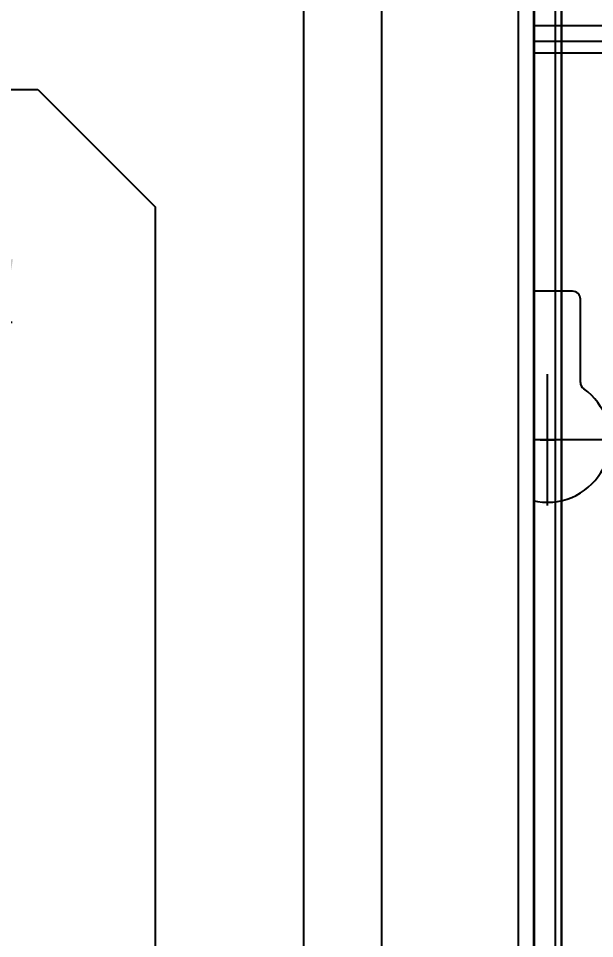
# Model space of a CAD drawing. Header units: millimetres. Extents: x 0 to 69574, y -5 to 41746.
# Drawn here: x 34305.6 to 34379.3, y 12595.6 to 12713.3 of the extents above; entities that cross this region are included whole.
import ezdxf

# ---------------------------------------------------------------- set-up
doc = ezdxf.new("R2010")
doc.units = ezdxf.units.MM
doc.set_wipeout_variables(frame=1)
doc.layers.add('! NO PLOT !', color=7, linetype='Continuous', true_color=0xff75dd, plot=False)
doc.layers.add('000-PI-Oprema', color=30, linetype='Continuous', lineweight=5)
doc.layers.add('000-PI-ORMAR', color=2, linetype='Continuous')
doc.styles.get("Standard").update_dxf_attribs({"font": 'arial.ttf'})
doc.dimstyles.new('ISO-25-lb', dxfattribs={"dimtxt": 8, "dimasz": 8, "dimexe": 1.25, "dimexo": 0.625, "dimtad": 1, "dimtxsty": 'Standard', "dimcen": 5, "dimadec": 0, "dimazin": 0, "dimtfac": 1, "dimtmove": 0, "dimatfit": 3, "dimfxl": 1, "dimarcsym": 0})

# ---------------------------------------------------------------- blocks, each defined once
blk = doc.blocks.new('*D1210')
at = {"layer": '! NO PLOT !', "color": 0, "linetype": 'Continuous', "lineweight": -2, "ltscale": 0.25, "transparency": 16777216}
for p, q in [((34353.93, 12759.47), (34302.27, 12759.47)), ((34303.52, 12751.47), (34303.52, 12682.47)), ((34280.18, 12674.47), (34304.77, 12674.47))]:
    blk.add_line(p, q, dxfattribs=at)
at = {"layer": '! NO PLOT !', "color": 0, "ltscale": 0.25, "transparency": 16777216}
for points in [[(34302.19, 12751.47), (34304.86, 12751.47), (34303.52, 12759.47)], [(34302.19, 12682.47), (34304.86, 12682.47), (34303.52, 12674.47)]]:
    blk.add_solid(points, dxfattribs=at)
at = {"layer": 'Defpoints', "color": 0, "ltscale": 0.25, "transparency": 16777216}
for p in [(34354.56, 12759.47), (34279.56, 12674.47), (34303.52, 12674.47)]:
    blk.add_point(p, dxfattribs=at)
at = {"layer": '! NO PLOT !', "color": 0, "lineweight": 25, "ltscale": 0.25, "transparency": 16777216, "insert": (34298.81, 12716.97), "char_height": 8, "attachment_point": 5, "rotation": 90}
blk.add_mtext('85', dxfattribs=at)
blk = doc.blocks.new('800mm bez ploce')
at = {"layer": '000-PI-ORMAR'}
for p, q in [((47129.52, 47274.57), (47129.52, 45290.07)), ((47126.01, 47254.07), (47126.01, 45303.07)), ((47128.73, 47254.07), (47128.73, 45303.07))]:
    blk.add_line(p, q, dxfattribs=at)
blk = doc.blocks.new('poveznica montaznih ploca 2100mm')
at = {"layer": '! NO PLOT !'}
for p, q in [((59474.64, 55744.27), (59568.44, 55744.27)), ((59474.64, 55742.27), (59474.64, 55744.27)), ((59477.54, 55740.77), (59477.54, 55744.27)), ((59472.54, 55742.17), (59474.54, 55742.17)), ((59472.54, 55742.17), (59472.54, 53847.74)), ((59474.64, 55742.27), (59477.54, 55742.27)), ((59477.54, 55742.27), (59565.54, 55742.27)), ((59473.54, 55740.77), (59477.54, 55740.77)), ((59477.54, 55740.77), (59565.54, 55740.77)), ((59477.54, 55740.77), (59477.54, 53837.74)), ((59524.74, 55710.27), (59518.34, 55710.27)), ((59517.34, 55709.27), (59517.34, 55698.61)), ((59525.74, 55698.61), (59525.74, 55709.27)), ((59492.54, 55699.86), (59492.54, 55708.68)), ((59496.95, 55704.27), (59488.13, 55704.27)), ((59521.54, 55682.87), (59521.54, 55699.67)), ((59529.94, 55691.27), (59513.14, 55691.27))]:
    blk.add_line(p, q, dxfattribs=at)
at = {"layer": '! NO PLOT !', "ltscale": 0.25}
blk.add_line((59520.58, 55691.27), (59522.49, 55691.27), dxfattribs=at)
at = {"layer": '! NO PLOT !'}
for points in [[(59472.54, 55742.17), (59472.56, 55741.96), (59472.61, 55741.76), (59472.71, 55741.56), (59472.84, 55741.37), (59473, 55741.18), (59473.21, 55741), (59473.44, 55740.83), (59473.54, 55740.77)], [(59474.54, 55742.17), (59474.55, 55742.04), (59474.58, 55741.92), (59474.64, 55741.8), (59474.72, 55741.69), (59474.82, 55741.57), (59474.94, 55741.47), (59475.08, 55741.36), (59475.24, 55741.27), (59475.41, 55741.18), (59475.61, 55741.09), (59475.82, 55741.02), (59476.04, 55740.95), (59476.27, 55740.9), (59476.51, 55740.85), (59476.76, 55740.81), (59477.02, 55740.79), (59477.27, 55740.77), (59477.54, 55740.77)]]:
    blk.add_lwpolyline(points, dxfattribs=at)
blk.add_circle((59492.54, 55704.27), 4.2, dxfattribs=at)
for centre, radius, start, end in [((59518.34, 55709.27), 1, 90, 180), ((59524.74, 55709.27), 1, 0, 90), ((59516.34, 55698.61), 1, 305.2944, 0), ((59526.74, 55698.61), 1, 180, 234.7056), ((59521.54, 55691.27), 8, 125.2944, 54.7056)]:
    blk.add_arc(centre, radius, start, end, dxfattribs=at)

msp = doc.modelspace()

# ---------------------------------------------------------------- linework, layer by layer
at = {"layer": '000-PI-ORMAR'}
for p, q in [((34374.289, 12740.904), (34374.289, 10789.904)), ((34374.289, 12740.904), (34374.289, 10789.904)), ((34375.071, 10789.904), (34375.071, 12740.766))]:
    msp.add_line(p, q, dxfattribs=at)

# ---------------------------------------------------------------- block references
at = {"layer": '! NO PLOT !'}
msp.add_blockref('poveznica montaznih ploca 2100mm', (-25148.229, -43031.862), dxfattribs=at)

# ---------------------------------------------------------------- next in the draw order: wipeouts: each hides what was drawn before it
msp.add_wipeout([(33981.071, 12761.473), (34371.559, 12761.473), (34371.071, 10778.973), (33981.059, 10776.973)]).dxf.layer = '000-PI-ORMAR'

# ---------------------------------------------------------------- next in the draw order: linework, layer by layer
for p, q in [((34371.559, 12761.473), (34371.559, 10776.973)), ((34371.559, 10776.973), (34371.559, 12761.473)), ((34352.059, 12749.973), (34352.059, 10788.473)), ((34371.571, 10789.973), (34371.571, 12740.835)), ((34342.059, 12734.973), (34342.059, 10803.473)), ((34043.059, 12704.223), (34308.059, 12704.223)), ((34308.059, 12704.223), (34323.059, 12689.223)), ((34323.059, 12689.223), (34323.059, 10849.223))]:
    msp.add_line(p, q, dxfattribs=at)
at = {"layer": '000-PI-ORMAR'}
for p, q in [((34371.559, 12761.473), (34371.559, 10776.973)), ((34369.559, 12759.473), (34369.559, 10778.973)), ((34371.571, 12740.904), (34371.571, 10789.904)), ((34371.571, 12740.904), (34371.571, 10789.904))]:
    msp.add_line(p, q, dxfattribs=at)

# ---------------------------------------------------------------- next in the draw order: block references
at = {"layer": '000-PI-Oprema', "ltscale": 0.25}
msp.add_blockref('800mm bez ploce', (-12754.44, -34513.162), dxfattribs=at)

# ---------------------------------------------------------------- next in the draw order: dimensions: what is measured, and where the dimension line sits
at = {"layer": '! NO PLOT !', "lineweight": 25, "ltscale": 0.25}
dim = msp.add_linear_dim(base=(34303.522, 12674.473), p1=(34354.559, 12759.473), p2=(34279.559, 12674.473), angle=90, dimstyle='ISO-25-lb', dxfattribs=at)
dim.commit()
dim.dimension.update_dxf_attribs({"geometry": '*D1210', "text_midpoint": (34298.812, 12716.973)})

doc.saveas('drawing.dxf')
